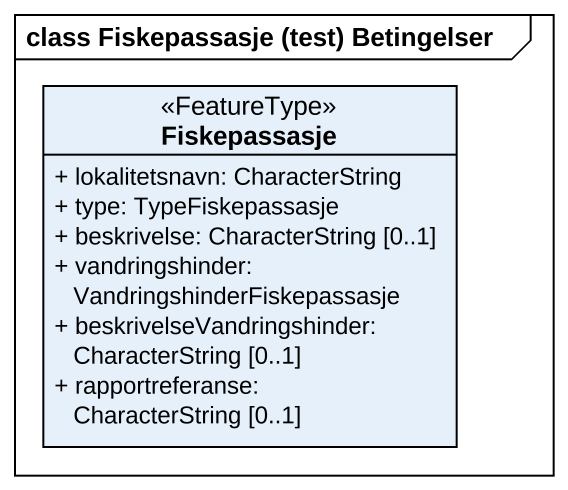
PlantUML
@startuml
mainframe class Fiskepassasje (test) Betingelser
hide circle
hide empty members
skinparam classAttributeIconSize 0
class Fiskepassasje <<FeatureType>> {
  + lokalitetsnavn: CharacterString
  + type: TypeFiskepassasje
  + beskrivelse: CharacterString [0..1]
  + vandringshinder: VandringshinderFiskepassasje
  + beskrivelseVandringshinder: CharacterString [0..1]
  + rapportreferanse: CharacterString [0..1]
}
@enduml
